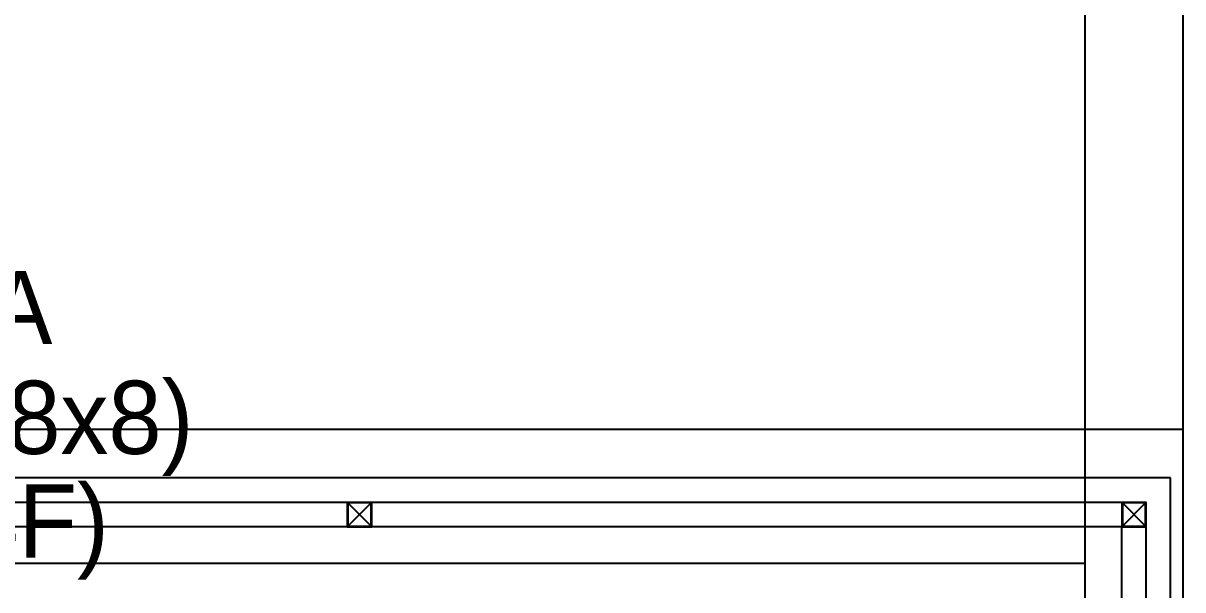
# Model space of a CAD drawing. Header units: millimetres. Extents: x -47382 to 204618, y -51045 to 127155.
# Drawn here: x 137246 to 142000, y 28713 to 31035 of the extents above; entities that cross this region are included whole.
import ezdxf
from ezdxf.enums import TextEntityAlignment as Align

# ---------------------------------------------------------------- set-up
doc = ezdxf.new("R2010")
doc.units = ezdxf.units.MM
doc.header["$LTSCALE"] = 300
doc.header["$MEASUREMENT"] = 0
doc.linetypes.add('CEN', pattern=[62, 60, -1, 0, -1])
doc.layers.get('0').update_dxf_attribs({"linetype": 'CONTINUOUS'})
doc.layers.get('Defpoints').update_dxf_attribs({"color": 153, "linetype": 'CONTINUOUS'})
for name, color, linetype in [('A-CEN', 1, 'CEN'), ('A-FLOR-GW', 6, 'CONTINUOUS'), ('A-ST-AXIS-CEN', 252, 'CEN'), ('A-ST-CONC', 2, 'CONTINUOUS'), ('XREF-PLAN$0$A-STEEL', 7, 'CONTINUOUS')]:
    doc.layers.add(name, color=color, linetype=linetype)
doc.layers.add('Defpoint', color=161, linetype='CONTINUOUS', plot=False)
doc.styles.add('돋움', font='')
doc.styles.get('돋움').set_extended_font_data('Dotum')

# ---------------------------------------------------------------- blocks, each defined once
blk = doc.blocks.new('XREF-PLAN$0$각-100X100')
at = {"layer": 'XREF-PLAN$0$A-STEEL', "color": 1}
for p, q in [((-47.7, -47.7), (47.7, 47.7)), ((-47.7, 47.7), (47.7, -47.7))]:
    blk.add_line(p, q, dxfattribs=at)
at = {"layer": 'XREF-PLAN$0$A-STEEL'}
blk.add_lwpolyline([(-50, -50), (50, -50), (50, 50), (-50, 50)], close=True, dxfattribs=at)
at = {"layer": 'XREF-PLAN$0$A-STEEL', "color": 8}
blk.add_lwpolyline([(-47.7, -47.7), (47.7, -47.7), (47.7, 47.7), (-47.7, 47.7)], close=True, dxfattribs=at)
blk = doc.blocks.new('ACT 지상3층구조평면도')
at = {"layer": 'Defpoint'}
blk.add_lwpolyline([(189381.8, 51044.9), (47381.8, 51044.9), (47381.8, 150416.3), (189381.8, 150416.3)], close=True, dxfattribs=at)

msp = doc.modelspace()

# ---------------------------------------------------------------- linework, layer by layer
at = {"layer": 'A-CEN'}
for p, q in [((141600, 28821.4), (135550, 28821.4)), ((141600, 24221.4), (141600, 28821.4))]:
    msp.add_line(p, q, dxfattribs=at)
at = {"layer": 'A-FLOR-GW'}
for p, q in [((141950, 29171.4), (135600, 29171.4)), ((141950, 19271.4), (141950, 29171.4)), ((141850, 29071.4), (135500, 29071.4)), ((141850, 19371.4), (141850, 29071.4))]:
    msp.add_line(p, q, dxfattribs=at)
at = {"layer": 'A-ST-AXIS-CEN'}
for p, q in [((141600, 0), (141600, 99371.4)), ((0, 29371.4), (142000, 29371.4))]:
    msp.add_line(p, q, dxfattribs=at)
at = {"layer": 'A-ST-CONC'}
for p, q in [((141750, 28971.4), (135400, 28971.4)), ((141750, 24071.4), (141750, 28971.4))]:
    msp.add_line(p, q, dxfattribs=at)
at = {"layer": 'Defpoint'}
msp.add_lwpolyline([(142000, 0), (0, 0), (0, 99371.4), (142000, 99371.4)], close=True, dxfattribs=at)

# ---------------------------------------------------------------- block references
msp.add_blockref('ACT 지상3층구조평면도', (-47381.8, -51044.9))
at = {"ltscale": 5}
for p in [(138625, 29021.4), (141800, 29021.4)]:
    msp.add_blockref('XREF-PLAN$0$각-100X100', p, dxfattribs=at)

# ---------------------------------------------------------------- texts
at = {"layer": 'Defpoints', "linetype": 'Continuous', "style": '돋움'}
for s, p in [('AC9A', (136853.7, 29629.9)), ('(458x458x8)', (136853.7, 29179.9)), ('(3F~4F)', (136894.5, 28755))]:
    msp.add_text(s, height=300, dxfattribs=at).set_placement(p, align=Align.BOTTOM_CENTER)

doc.saveas('drawing.dxf')
